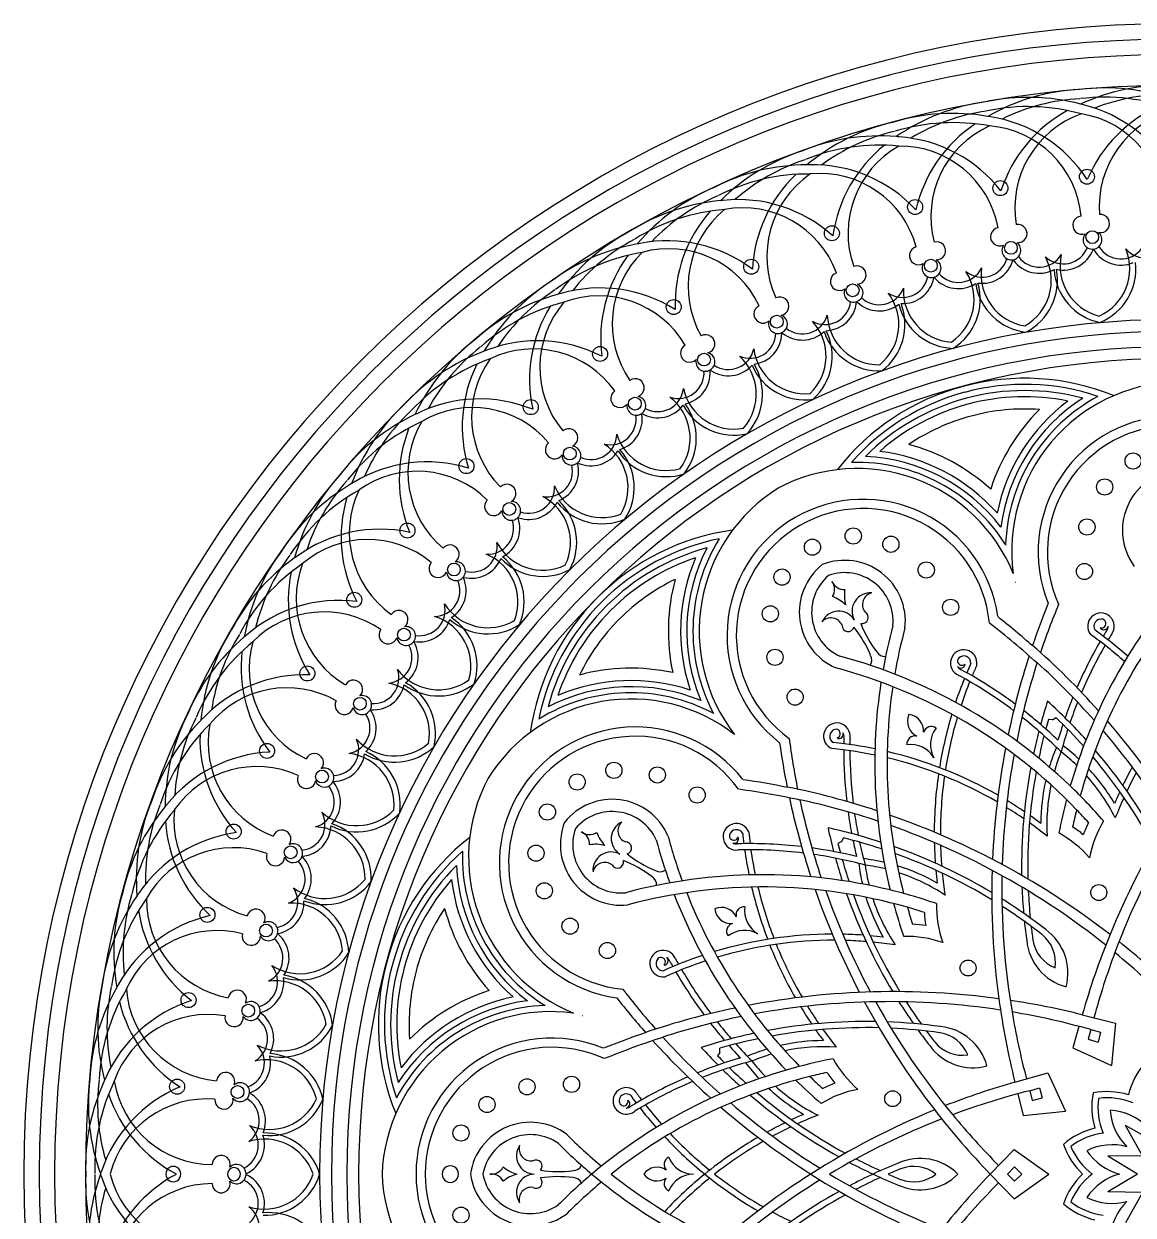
# Model space of a CAD drawing. Header units: millimetres. Extents: x 667 to 4200, y 451 to 2764.
# Drawn here: x 1950 to 2432, y 2223 to 2741 of the extents above; entities that cross this region are included whole.
import ezdxf

# ---------------------------------------------------------------- set-up
doc = ezdxf.new("R2010")
doc.units = ezdxf.units.MM
doc.layers.add('cad-block.com', color=250, linetype='Continuous')

# ---------------------------------------------------------------- blocks, each defined once
blk = doc.blocks.new('deco2_cad-block.com')
at = {"color": 0}
for p, q in [((-52.9, 197.43), (-54.72, 197.57)), ((-52.9, 197.43), (-51.4, 198.46)), ((-144.53, 144.53), (-143.74, 146.17)), ((-144.53, 144.53), (-146.17, 143.74)), ((-39.98, 69.25), (-25.54, 65.61)), ((-41.41, 64.21), (-44.05, 54.93)), ((-36.25, 62.79), (-37.44, 58.61)), ((-36.25, 62.79), (-32.03, 61.73)), ((-25.54, 65.61), (-27.29, 47.26)), ((-37.44, 58.61), (-33.13, 57.38)), ((-32.03, 61.73), (-33.13, 57.38)), ((-197.43, 52.9), (-198.46, 51.4)), ((-197.43, 52.9), (-197.57, 54.72)), ((-44.05, 54.93), (-27.29, 47.26)), ((-69.25, 39.98), (-54.93, 44.05)), ((-54.93, 44.05), (-47.26, 27.29)), ((-62.79, 36.25), (-58.61, 37.44)), ((-62.79, 36.25), (-61.73, 32.03)), ((-58.61, 37.44), (-57.38, 33.13)), ((-67.97, 34.9), (-65.61, 25.54)), ((-61.73, 32.03), (-57.38, 33.13)), ((-65.61, 25.54), (-47.26, 27.29)), ((-13.8, 7.97), (-21.14, 21.14)), ((-7.97, 13.8), (-21.14, 21.14)), ((-79.96, 0), (-69.59, 10.69)), ((-69.59, 10.69), (-54.57, 0)), ((-13.8, 7.97), (-28.88, 7.74)), ((-15.94, 0), (-28.88, 7.74)), ((-79.96, 0), (-69.59, -10.69)), ((-72.51, 0), (-69.48, 3.12)), ((-72.51, 0), (-69.48, -3.12)), ((-69.59, -10.69), (-54.57, 0)), ((-69.48, 3.12), (-66.26, 0)), ((-69.48, -3.12), (-66.26, 0)), ((-15.94, 0), (-28.88, -7.74)), ((-13.8, -7.97), (-28.88, -7.74)), ((-13.8, -7.97), (-21.14, -21.14))]:
    blk.add_line(p, q, dxfattribs=at)
for centre, radius in [((-37.93, 433.53), 3.26), ((-75.56, 428.57), 3.26), ((-112.61, 420.36), 3.26), ((-148.81, 408.94), 3.26), ((-35.63, 407.28), 2.78), ((-70.98, 402.62), 2.78), ((-183.87, 394.41), 3.26), ((-105.79, 394.9), 2.78), ((-139.79, 384.18), 2.78), ((-217.53, 376.88), 3.26), ((-172.73, 370.53), 2.78), ((-249.54, 356.49), 3.26), ((-204.36, 354.06), 2.78), ((-279.65, 333.38), 3.26), ((-234.42, 334.9), 2.78), ((-262.71, 313.19), 2.78), ((-307.63, 307.73), 3.26), ((-17.87, 309.97), 3.52), ((-30.24, 298.68), 3.52), ((-288.99, 289.1), 2.78), ((-37.95, 281.3), 3.52), ((-333.26, 279.75), 3.26), ((-139.51, 277.38), 3.52), ((-157.24, 272.52), 3.52), ((-123.15, 273.78), 3.52), ((-313.08, 262.81), 2.78), ((-107.79, 262.59), 3.52), ((-39.02, 261.95), 3.52), ((-170.46, 259.51), 3.52), ((-356.37, 249.64), 3.26), ((-97.18, 246.36), 3.52), ((-175.53, 243.55), 3.52), ((-334.78, 234.52), 2.78), ((-173.51, 224.64), 3.52), ((-376.75, 217.62), 3.26), ((-353.93, 204.45), 2.78), ((-164.77, 207.34), 3.52), ((-394.28, 183.96), 3.26), ((-243.55, 175.53), 3.52), ((-224.64, 173.51), 3.52), ((-370.39, 172.82), 2.78), ((-259.51, 170.46), 3.52), ((-207.34, 164.77), 3.52), ((-272.43, 157.39), 3.52), ((-408.8, 148.89), 3.26), ((-384.03, 139.88), 2.78), ((-277.38, 139.51), 3.52), ((-273.78, 123.15), 3.52), ((-32.79, 122.38), 3.46), ((-420.2, 112.69), 3.26), ((-262.59, 107.79), 3.52), ((-394.75, 105.87), 2.78), ((-246.36, 97.18), 3.52), ((-89.59, 89.59), 3.46), ((-428.41, 75.64), 3.26), ((-402.46, 71.06), 2.78), ((-281.3, 37.95), 3.52), ((-261.95, 39.02), 3.52), ((-433.36, 38.01), 3.26), ((-407.11, 35.71), 2.78), ((-122.38, 32.79), 3.46), ((-298.68, 30.24), 3.52), ((-309.97, 17.87), 3.52), ((-309.97, -17.87), 3.52)]:
    blk.add_circle(centre, radius, dxfattribs=at)
for centre, radius, start, end in [((0, 0), 500, 0, 180), ((0, 0), 493.32, 0, 180), ((0, 0), 486.63, 0, 180), ((0, 0), 473.26, 0, 180), ((-36.63, 381.93), 89.64, 92.9473, 119.7152), ((-30.23, 382.49), 89.64, 70.2848, 97.0527), ((-3.21, 383.68), 89.64, 87.9473, 114.7152), ((-69.76, 377.28), 89.64, 97.9473, 124.7152), ((-63.46, 378.4), 89.64, 96.9883, 102.0527), ((-63.44, 378.4), 89.64, 75.2848, 102.0527), ((-36.63, 381.93), 85.63, 92.9473, 116.4886), ((-30.23, 382.49), 85.63, 69.3599, 97.0527), ((-3.21, 383.68), 85.63, 87.9473, 111.4886), ((-96.16, 371.43), 89.64, 80.2848, 107.0527), ((-69.76, 377.28), 85.63, 97.9473, 121.4886), ((-63.44, 378.4), 85.63, 74.3599, 102.0527), ((-17.09, 408.6), 61.18, 118.6027, 162.1526), ((-63.46, 378.4), 89.64, 74.4979, 75.2848), ((-54.1, 405.37), 61.18, 27.8474, 76.2), ((18.57, 408.54), 61.18, 113.6027, 157.1526), ((10.83, 420.59), 43.43, 104.4273, 184.5604), ((-102.37, 369.77), 89.64, 102.9473, 129.7152), ((-96.16, 371.43), 85.63, 79.3599, 107.0527), ((-52.63, 405.55), 61.18, 123.6027, 167.1526), ((-96.19, 371.43), 89.64, 79.4979, 80.2848), ((-89.21, 399.11), 61.18, 32.8474, 81.2), ((-25.85, 419.93), 43.43, 109.4273, 189.5604), ((-47.44, 418.04), 43.43, 0.4396, 80.5727), ((-128.16, 361.63), 89.64, 85.2848, 112.0527), ((-102.37, 369.77), 85.63, 102.9473, 126.4886), ((-128.18, 361.63), 89.64, 84.4979, 85.2848), ((-123.64, 389.81), 61.18, 37.8474, 86.2), ((-62.34, 416.07), 43.43, 114.4273, 194.5604), ((-83.68, 412.32), 43.43, 5.4396, 85.5727), ((-128.16, 361.63), 85.63, 84.3599, 112.0527), ((-87.76, 399.42), 61.18, 128.6027, 172.1526), ((-98.36, 409.05), 43.43, 119.4273, 199.5604), ((-119.28, 403.45), 43.43, 10.4396, 90.5727), ((-134.19, 359.43), 89.64, 107.9473, 134.7152), ((-134.19, 359.43), 85.63, 107.9473, 131.4886), ((-159.18, 349.08), 89.64, 90.2848, 117.0527), ((-159.2, 349.08), 89.64, 89.4979, 90.2848), ((-157.13, 377.55), 61.18, 42.8474, 91.2), ((-159.18, 349.08), 85.63, 89.3599, 117.0527), ((-122.23, 390.25), 61.18, 133.6027, 177.1526), ((-133.62, 398.92), 43.43, 124.4273, 204.5604), ((-153.98, 391.52), 43.43, 15.4396, 95.5727), ((-165, 346.37), 89.64, 112.9473, 139.7152), ((-165, 346.37), 85.63, 112.9473, 136.4886), ((-188.98, 333.88), 89.64, 95.2848, 122.0527), ((-189.01, 333.87), 89.64, 94.4979, 95.2848), ((-189.43, 362.42), 61.18, 47.8474, 96.2), ((-187.5, 376.61), 43.43, 20.4396, 100.5727), ((-188.98, 333.88), 85.63, 94.3599, 122.0527), ((-155.76, 378.11), 61.18, 138.6027, 182.1526), ((-167.87, 385.76), 43.43, 129.4273, 209.5604), ((-40.13, 412.47), 3.97, 94.5537, 291.3503), ((-32.08, 413.18), 3.97, 258.6497, 95.4463), ((-194.54, 330.67), 89.64, 117.9473, 144.7152), ((-75.91, 407.4), 3.97, 99.5537, 296.3503), ((-67.96, 408.81), 3.97, 263.6497, 100.4463), ((-35.5, 406.15), 4.1, 274.7001, 49.9551), ((-217.35, 316.13), 89.64, 100.2848, 127.0527), ((-194.54, 330.67), 85.63, 117.9473, 141.4886), ((-217.37, 316.13), 89.64, 99.4979, 100.2848), ((-220.28, 344.53), 61.18, 52.8474, 101.2), ((-103.32, 401.33), 3.97, 268.6497, 105.4463), ((-70.75, 401.5), 4.1, 279.7001, 54.9551), ((-35.54, 406.14), 4.1, 140.0449, 275.2999), ((-12.57, 409.46), 11.19, 220.9422, 333.7824), ((-217.35, 316.13), 85.63, 99.3599, 127.0527), ((-188.11, 363.09), 61.18, 143.6027, 187.1526), ((-200.84, 369.65), 43.43, 134.4273, 214.5604), ((-219.6, 358.83), 43.43, 25.4396, 105.5727), ((-111.12, 399.23), 3.97, 104.5537, 301.3503), ((-70.79, 401.5), 4.1, 145.0449, 280.2999), ((-58.7, 405.42), 11.19, 216.2176, 329.0578), ((-75.93, 388.39), 22.49, 299.0701, 27.4863), ((-48.2, 406.81), 11.19, 225.9422, 338.7824), ((-48.2, 406.81), 13.86, 257.2961, 338.7824), ((-27.14, 394.81), 22.49, 167.5137, 255.9299), ((-23.15, 409), 13.86, 211.2176, 292.7039), ((-23.15, 409), 11.19, 211.2176, 324.0578), ((-41.81, 393.53), 22.49, 294.0701, 22.4863), ((-137.89, 390.79), 3.97, 273.6497, 110.4463), ((-105.5, 393.8), 4.1, 150.0449, 285.2999), ((-105.46, 393.81), 4.1, 284.7001, 59.9551), ((-93.8, 398.76), 11.19, 221.2176, 334.0578), ((-83.46, 401.06), 11.19, 230.9422, 343.7824), ((-83.46, 401.06), 13.86, 262.2961, 343.7824), ((-61.43, 390.94), 22.49, 172.5137, 260.9299), ((-58.7, 405.42), 13.86, 216.2176, 297.7039), ((-41.81, 393.53), 25.17, 291.9784, 6.2251), ((-145.48, 388.03), 3.97, 109.5537, 306.3503), ((-118.08, 392.25), 11.19, 235.9422, 348.7824), ((-118.08, 392.25), 13.86, 267.2961, 348.7824), ((-93.8, 398.76), 13.86, 221.2176, 302.7039), ((-109.48, 380.29), 22.49, 304.0701, 32.4863), ((-75.93, 388.39), 25.17, 296.9784, 11.2251), ((-27.14, 394.81), 25.17, 183.7749, 258.0216), ((-222.61, 312.45), 89.64, 122.9473, 149.7152), ((-222.61, 312.45), 85.63, 122.9473, 146.4886), ((-249.46, 324.01), 61.18, 57.8474, 106.2), ((-139.41, 383.1), 4.1, 155.0449, 290.2999), ((-139.37, 383.11), 4.1, 289.7001, 64.9551), ((-128.18, 389.07), 11.19, 226.2176, 339.0578), ((-95.26, 384.09), 22.49, 177.5137, 265.9299), ((-109.48, 380.29), 25.17, 301.9784, 16.2251), ((-61.43, 390.94), 25.17, 188.7749, 263.0216), ((-244.06, 295.99), 89.64, 105.2848, 132.0527), ((-244.06, 295.99), 85.63, 104.3599, 132.0527), ((-232.28, 350.74), 43.43, 139.4273, 219.5604), ((-244.09, 295.98), 89.64, 104.4979, 105.2848), ((-250.03, 338.32), 43.43, 30.4396, 110.5727), ((-171.41, 377.28), 3.97, 278.6497, 115.4463), ((-151.81, 380.47), 11.19, 240.9422, 353.7824), ((-151.81, 380.47), 13.86, 272.2961, 353.7824), ((-128.18, 389.07), 13.86, 226.2176, 307.7039), ((-142.2, 369.3), 22.49, 309.0701, 37.4863), ((-142.2, 369.3), 25.17, 306.9784, 21.2251), ((-95.26, 384.09), 25.17, 193.7749, 268.0216), ((-219.03, 345.31), 61.18, 148.6027, 192.1526), ((-178.73, 373.87), 3.97, 114.5537, 311.3503), ((-172.22, 369.51), 4.1, 294.7001, 69.9551), ((-161.59, 376.41), 11.19, 231.2176, 344.0578), ((-128.36, 374.32), 22.49, 182.5137, 270.9299), ((0, 0), 371.46, 0, 180), ((-172.26, 369.49), 4.1, 160.0449, 295.2999), ((-173.83, 355.49), 22.49, 314.0701, 42.4863), ((0, 0), 366.31, 0, 180), ((-248.98, 291.86), 89.64, 127.9473, 154.7152), ((-203.63, 360.91), 3.97, 283.6497, 120.4463), ((-184.38, 365.78), 11.19, 245.9422, 358.7824), ((-184.38, 365.78), 13.86, 277.2961, 358.7824), ((-161.59, 376.41), 13.86, 231.2176, 312.7039), ((-173.83, 355.49), 25.17, 311.9784, 26.2251), ((-128.36, 374.32), 25.17, 198.7749, 273.0216), ((0, 0), 359.63, 0, 180), ((-268.92, 273.58), 89.64, 110.2848, 137.0527), ((-248.98, 291.86), 85.63, 127.9473, 151.4886), ((-268.94, 273.57), 89.64, 109.4979, 110.2848), ((-276.74, 301.04), 61.18, 62.8474, 111.2), ((-278.55, 315.24), 43.43, 35.4396, 115.5727), ((-210.63, 356.87), 3.97, 119.5537, 316.3503), ((-193.77, 360.89), 11.19, 236.2176, 349.0578), ((-160.48, 361.71), 22.49, 187.5137, 275.9299), ((0, 0), 354.48, 0, 180), ((-268.92, 273.58), 85.63, 109.3599, 137.0527), ((-261.95, 329.16), 43.43, 144.4273, 224.5604), ((-203.79, 353.07), 4.1, 165.0449, 300.2999), ((-203.76, 353.09), 4.1, 299.7001, 74.9551), ((-204.14, 338.99), 22.49, 319.0701, 47.4863), ((-248.28, 324.91), 61.18, 153.6027, 197.1526), ((-215.55, 348.32), 11.19, 250.9422, 3.7824), ((-215.55, 348.32), 13.86, 282.2961, 3.7824), ((-193.77, 360.89), 13.86, 236.2176, 317.7039), ((-204.14, 338.99), 25.17, 316.9784, 31.2251), ((-160.48, 361.71), 25.17, 203.7749, 278.0216), ((-234.3, 341.78), 3.97, 288.6497, 125.4463), ((-65.35, 243.23), 102.62, 104.8932, 142.1379), ((-65.01, 243.32), 102.62, 67.8584, 105.1031), ((-65.01, 243.32), 99.95, 71.4119, 105.1031), ((2.7, 271.03), 73.33, 92.108, 187.7894), ((-301.91, 275.77), 61.18, 67.8474, 116.2), ((-240.92, 337.15), 3.97, 124.5537, 321.3503), ((-233.74, 333.98), 4.1, 304.7001, 79.9551), ((-224.47, 342.63), 11.19, 241.2176, 354.0578), ((-232.9, 319.9), 22.49, 324.0701, 52.4863), ((-191.39, 346.34), 22.49, 192.5137, 280.9299), ((-65.35, 243.23), 99.95, 104.8932, 138.5845), ((-65.35, 243.23), 97.27, 104.8932, 135.0314), ((-65.01, 243.32), 97.27, 74.9649, 105.1031), ((-65.01, 243.32), 94.6, 78.5449, 105.1031), ((2.7, 271.03), 78.68, 122.6673, 172.6174), ((2.7, 271.03), 76.01, 118.1365, 178.1745), ((-273.46, 269.04), 89.64, 132.9473, 159.7152), ((-273.46, 269.04), 85.63, 132.9473, 156.4886), ((-304.95, 289.76), 43.43, 40.4396, 120.5727), ((-233.78, 333.96), 4.1, 170.0449, 305.2999), ((-224.47, 342.63), 13.86, 241.2176, 322.7039), ((-191.39, 346.34), 25.17, 208.7749, 283.0216), ((-232.9, 319.9), 25.17, 321.9784, 36.2251), ((-65.35, 243.23), 94.6, 104.8932, 131.4514), ((-65.01, 243.32), 89.25, 85.8873, 105.1031), ((2.7, 271.03), 86.7, 134.9945, 162.0467), ((2.7, 271.03), 81.35, 126.9601, 168.415), ((-291.73, 249.1), 89.64, 115.2848, 142.0527), ((-291.73, 249.1), 85.63, 114.3599, 142.0527), ((-289.63, 305.07), 43.43, 149.4273, 229.5604), ((-291.75, 249.09), 89.64, 114.4979, 115.2848), ((-245.07, 328.21), 11.19, 255.9422, 8.7824), ((-245.07, 328.21), 13.86, 287.2961, 8.7824), ((-65.35, 243.23), 89.25, 104.8932, 124.1091), ((-0.01, 270.42), 59.13, 89.9891, 202.0956), ((-275.64, 302.03), 61.18, 158.6027, 202.1526), ((-263.18, 320.06), 3.97, 293.6497, 130.4463), ((-253.47, 321.76), 11.19, 246.2176, 359.0578), ((-220.83, 328.34), 22.49, 197.5137, 285.9299), ((-0.01, 270.42), 55.12, 89.9891, 204.323), ((-269.37, 314.86), 3.97, 129.5537, 326.3503), ((-261.95, 312.34), 4.1, 309.7001, 84.9551), ((-259.88, 298.39), 22.49, 329.0701, 57.4863), ((-137.84, 233.38), 86.7, 47.9497, 75.0018), ((-261.98, 312.31), 4.1, 175.0449, 310.2999), ((-253.47, 321.76), 13.86, 246.2176, 327.7039), ((-220.83, 328.34), 25.17, 213.7749, 288.0216), ((-259.88, 298.39), 25.17, 326.9784, 41.2251), ((-137.84, 233.38), 78.68, 37.3789, 87.3291), ((-137.84, 233.38), 81.35, 41.5813, 83.0363), ((-324.78, 248.4), 61.18, 72.8474, 121.2), ((-272.73, 305.59), 11.19, 260.9422, 13.7824), ((-272.73, 305.59), 13.86, 292.2961, 13.7824), ((-137.85, 233.37), 73.33, 22.2106, 117.892), ((-137.84, 233.38), 76.01, 31.8219, 91.8599), ((3.87, 279.82), 26.39, 98.4268, 216.4524), ((-295.86, 244.18), 89.64, 137.9473, 164.7152), ((-295.86, 244.18), 85.63, 137.9473, 161.4886), ((-312.34, 222.71), 89.64, 119.4979, 120.2848), ((-329.03, 262.07), 43.43, 45.4396, 125.5727), ((-312.32, 222.73), 89.64, 120.2848, 147.0527), ((-312.32, 222.73), 85.63, 119.3599, 147.0527), ((-315.1, 278.67), 43.43, 154.4273, 234.5604), ((-290.06, 295.9), 3.97, 298.6497, 135.4463), ((-280.53, 298.44), 11.19, 251.2176, 4.0578), ((-248.6, 307.84), 22.49, 202.5137, 290.9299), ((-133.18, 236.07), 73.33, 122.108, 217.7894), ((-300.9, 276.85), 61.18, 163.6027, 207.1526), ((-295.78, 290.19), 3.97, 134.5537, 331.3503), ((-288.16, 288.32), 4.1, 314.7001, 89.9551), ((-280.53, 298.44), 13.86, 251.2176, 332.7039), ((-284.88, 274.6), 22.49, 334.0701, 62.4863), ((-248.6, 307.84), 25.17, 218.7749, 293.0216), ((-284.88, 274.6), 25.17, 331.9784, 46.2251), ((-135.2, 234.19), 59.13, 7.9044, 120.0109), ((-288.19, 288.29), 4.1, 180.0449, 315.2999), ((-298.32, 280.66), 13.86, 297.2961, 18.7824), ((-135.22, 234.18), 59.13, 119.9891, 232.0956), ((-135.2, 234.19), 55.12, 5.677, 120.0109), ((-345.18, 219.15), 61.18, 77.8474, 126.2), ((-298.32, 280.66), 11.19, 265.9422, 18.7824), ((-177.96, 178.22), 102.62, 97.8584, 135.1031), ((-135.22, 234.18), 55.12, 119.9891, 234.323), ((-350.61, 232.4), 43.43, 50.4396, 130.5727), ((-305.47, 272.85), 11.19, 256.2176, 9.0578), ((-274.47, 285), 22.49, 207.5137, 295.9299), ((-177.96, 178.22), 99.95, 101.4119, 135.1031), ((-133.18, 236.07), 76.01, 148.1365, 208.1745), ((-316, 217.47), 89.64, 142.9473, 169.7152), ((-314.74, 269.49), 3.97, 303.6497, 140.4463), ((-307.72, 248.72), 22.49, 339.0701, 67.4863), ((-177.96, 178.22), 97.27, 104.9649, 135.1031), ((-133.18, 236.07), 78.68, 152.6673, 202.6174), ((-330.53, 194.66), 89.64, 125.2848, 152.0527), ((-330.53, 194.66), 85.63, 124.3599, 152.0527), ((-316, 217.47), 85.63, 142.9473, 166.4886), ((-330.55, 194.64), 89.64, 124.4979, 125.2848), ((-338.18, 250.14), 43.43, 159.4273, 239.5604), ((-319.93, 263.3), 3.97, 139.5537, 336.3503), ((-312.18, 262.1), 4.1, 319.7001, 94.9551), ((-305.47, 272.85), 13.86, 256.2176, 337.7039), ((-274.47, 285), 25.17, 223.7749, 298.0216), ((-307.72, 248.72), 25.17, 336.9784, 51.2251), ((-177.96, 178.22), 94.6, 108.5449, 135.1031), ((-133.18, 236.07), 81.35, 156.9601, 198.415), ((-136.56, 244.26), 26.39, 128.4268, 246.4524), ((-143.26, 240.4), 26.39, 353.5476, 111.5732), ((-323.87, 249.57), 61.18, 168.6027, 212.1526), ((-312.21, 262.07), 4.1, 185.0449, 320.2999), ((-321.63, 253.59), 13.86, 302.2961, 23.7824), ((-136.56, 244.26), 21.04, 130.5905, 245.4246), ((-143.26, 240.4), 21.04, 354.5754, 109.4095), ((-321.63, 253.59), 11.19, 270.9422, 23.7824), ((-177.96, 178.22), 89.25, 115.8873, 135.1031), ((-133.18, 236.07), 86.7, 164.9945, 192.0467), ((-143.48, 259.85), 5.71, 202.7519, 273.5278), ((-153.3, 254.19), 5.71, 326.4722, 37.2481), ((-127.53, 251.42), 15.84, 170.0767, 194.5672), ((-9.49, 287.81), 66.82, 207.1398, 207.1996), ((-362.96, 188.23), 61.18, 82.8474, 131.2), ((-178.21, 177.97), 102.62, 134.8932, 172.1379), ((-178.21, 177.97), 99.95, 134.8932, 168.5845), ((-153.97, 236.15), 15.84, 45.4328, 69.9233), ((-132.08, 244.68), 7.96, 85.5052, 208.2787), ((-130.26, 247.55), 5.23, 102.5234, 218.1112), ((177.22, 103.95), 231.66, 141.2517, 163.7658), ((-369.52, 200.95), 43.43, 55.4396, 135.5727), ((-337.01, 241.03), 3.97, 308.6497, 145.4463), ((-328.07, 245.19), 11.19, 261.2176, 14.0578), ((-298.25, 259.99), 22.49, 212.5137, 300.9299), ((-178.21, 177.97), 97.27, 134.8932, 165.0314), ((-178.21, 177.97), 94.6, 134.8932, 161.4514), ((-145.86, 236.73), 7.96, 31.7213, 154.4948), ((-135.65, 241.99), 2.66, 256.6524, 61.1809), ((258.61, 121.82), 337.92, 158.0424, 161.36), ((247.17, 123.95), 322.13, 157.4049, 161.3919), ((177.22, 103.95), 226.31, 141.5421, 164.4969), ((-31.83, 238.14), 5.77, 322.0425, 218.7192), ((-328.07, 245.19), 13.86, 261.2176, 342.7039), ((-328.21, 220.95), 22.49, 344.0701, 72.4863), ((-298.25, 259.99), 25.17, 228.7749, 303.0216), ((-328.21, 220.95), 25.17, 341.9784, 56.2251), ((-178.21, 177.97), 89.25, 134.8932, 154.1091), ((-149.25, 236.58), 5.23, 21.8888, 137.4766), ((-141.74, 238.48), 2.66, 178.8191, 343.3476), ((-89.53, 257.53), 50.13, 201.1933, 217.4818), ((101.5, 178.63), 231.66, 165.0455, 169.9061), ((-276.71, -15.84), 322.13, 47.5997, 52.4351), ((-285.58, -23.37), 337.92, 48.4663, 51.7976), ((-31.83, 238.14), 3.1, 75.7151, 212.9548), ((-31.64, 239.31), 1.92, 254.6313, 89.5784), ((-346.22, 165.11), 89.64, 130.2848, 157.0527), ((-333.74, 189.09), 89.64, 147.9473, 174.7152), ((-333.74, 189.09), 85.63, 147.9473, 171.4886), ((-346.24, 165.09), 89.64, 129.4979, 130.2848), ((-341.65, 234.41), 3.97, 144.5537, 341.3503), ((-333.85, 233.86), 4.1, 190.0449, 325.2999), ((-333.82, 233.89), 4.1, 324.7001, 99.9551), ((-178.26, 206.3), 50.13, 22.5182, 38.8067), ((101.5, 178.63), 226.31, 164.9398, 170.1567), ((-139.42, 90.46), 177.15, 48.3274, 54.4126), ((-139.42, 90.46), 179.83, 48.4849, 54.2761), ((-30.58, 238.51), 1.89, 213.9409, 348.5495), ((138.22, 133.44), 196.64, 148.5154, 149.3016), ((-31.83, 238.14), 3.1, 319.665, 0), ((138.22, 133.44), 193.96, 148.5669, 149.3967), ((-346.22, 165.11), 85.63, 129.3599, 157.0527), ((-358.68, 219.71), 43.43, 164.4273, 244.5604), ((-342.49, 224.59), 11.19, 275.9422, 28.7824), ((-342.49, 224.59), 13.86, 307.2961, 28.7824), ((-91.51, 222.15), 5.77, 351.2808, 247.9575), ((258.61, 121.82), 337.92, 161.36, 161.3861), ((258.61, 121.82), 337.92, 161.36, 161.3861), ((-284.87, -23.8), 337.92, 41.7945, 48.64), ((138.22, 133.44), 196.64, 150.0863, 156.6298), ((138.22, 133.44), 193.96, 150.194, 156.9615), ((-344.38, 220.39), 61.18, 173.6027, 217.1526), ((-205.45, 1.41), 231.66, 46.2342, 74.9545), ((-135.59, 223.48), 4.16, 326.0878, 29.0015), ((-125.75, 229.16), 4.16, 210.9985, 273.9122), ((-92.25, 223.07), 1.92, 120.4216, 315.3687), ((-91.51, 222.15), 3.1, 357.0452, 134.2849), ((258.61, 121.82), 337.92, 162.174, 168.2055), ((-348.18, 215.66), 11.19, 266.2176, 19.0578), ((-319.76, 233.01), 22.49, 217.5137, 305.9299), ((-236.06, 133.2), 86.7, 77.9497, 105.0018), ((-205.45, 1.41), 226.31, 43.9243, 75.0602), ((-92.77, 221.85), 1.89, 221.4505, 356.0591), ((-91.51, 222.15), 3.1, 210, 250.335), ((-186.42, 46.45), 196.64, 53.3702, 61.4846), ((75.51, 148.05), 179.83, 155.7239, 157.1351), ((75.51, 148.05), 177.15, 155.5874, 157.2387), ((247.17, 123.95), 322.13, 162.2183, 168.4873), ((-276.03, -16.24), 322.13, 41.5127, 47.7817), ((-377.97, 155.87), 61.18, 87.8474, 136.2), ((-356.73, 210.74), 3.97, 313.6497, 150.4463), ((-348.18, 215.66), 13.86, 266.2176, 347.7039), ((-346.21, 191.5), 22.49, 349.0701, 77.4863), ((-319.76, 233.01), 25.17, 233.7749, 308.0216), ((-346.21, 191.5), 25.17, 346.9784, 61.2251), ((-236.06, 133.2), 81.35, 71.5813, 113.0363), ((101.5, 178.63), 231.66, 171.2517, 193.7658), ((75.51, 148.05), 179.83, 157.9932, 161.5151), ((-186.42, 46.45), 193.96, 53.0385, 61.4331), ((75.51, 148.05), 177.15, 158.1115, 161.6726), ((-385.62, 167.98), 43.43, 60.4396, 140.5727), ((-352.93, 203.9), 4.1, 329.7001, 104.9551), ((-236.06, 133.2), 76.01, 61.8219, 121.8599), ((-236.06, 133.2), 78.68, 67.3789, 117.3291), ((101.5, 178.63), 226.31, 171.5421, 194.4969), ((138.22, 133.44), 196.64, 157.9533, 160.7408), ((-360.77, 203.74), 3.97, 149.5537, 346.3503), ((-352.95, 203.87), 4.1, 195.0449, 330.2999), ((-236.07, 133.18), 73.33, 52.2106, 147.892), ((167.82, 133.8), 234.17, 162.154, 164.7391), ((-212.23, 31.96), 234.17, 42.0472, 47.846), ((138.22, 133.44), 193.96, 158.3102, 161.124), ((-359.28, 134.3), 89.64, 135.2848, 162.0527), ((-348.94, 159.28), 89.64, 152.9473, 179.7152), ((-348.94, 159.28), 85.63, 152.9473, 176.4886), ((-359.3, 134.28), 89.64, 134.4979, 135.2848), ((-360.75, 193.88), 11.19, 280.9422, 33.7824), ((-360.75, 193.88), 13.86, 312.2961, 33.7824), ((-108.81, 196.78), 7.12, 155.6938, 244.6943), ((-116.01, 192.63), 7.12, 355.3057, 84.3062), ((75.51, 148.05), 179.83, 163.2508, 170.8322), ((75.51, 148.05), 177.15, 163.4397, 171.0177), ((-186.42, 46.45), 193.96, 44.9576, 51.6898), ((-186.42, 46.45), 196.64, 46.2828, 52.0467), ((167.82, 133.8), 231.49, 164.0098, 165.0611), ((-212.23, 31.96), 231.49, 41.7119, 45.9902), ((-284.87, -23.8), 337.92, 22.2433, 40.801), ((-359.28, 134.3), 85.63, 134.3599, 162.0527), ((-376.45, 187.61), 43.43, 169.4273, 249.5604), ((-234.18, 135.22), 59.13, 37.9044, 150.0109), ((-146.63, 190.32), 5.77, 352.0425, 248.7192), ((-146.63, 190.32), 3.1, 105.7151, 242.9548), ((-147.05, 191.43), 1.92, 284.6313, 119.5784), ((-145.74, 191.27), 1.89, 243.9409, 18.5495), ((-146.63, 190.32), 3.1, 349.665, 30), ((-105.56, 191.08), 3.49, 53.9767, 163.8943), ((-94.32, 186.7), 11.67, 141.9506, 209.4944), ((167.82, 133.8), 234.17, 165.4672, 167.9528), ((138.22, 133.44), 196.64, 161.6082, 163.7172), ((138.22, 133.44), 193.96, 162.0121, 165.0424), ((-276.03, -16.24), 322.13, 21.3512, 40.4582), ((-362.27, 189.54), 61.18, 178.6027, 222.1526), ((-365.64, 184.49), 11.19, 271.2176, 24.0578), ((-338.84, 204.25), 22.49, 222.5137, 310.9299), ((-234.18, 135.22), 55.12, 35.677, 150.0109), ((-152.12, 244.5), 66.82, 237.1398, 237.1996), ((163.05, 234.81), 337.92, 188.0424, 191.36), ((152.08, 230.93), 322.13, 187.4049, 191.3919), ((-165.97, 8.63), 179.83, 78.4849, 84.2761), ((52.98, 184.67), 196.64, 178.5154, 179.3016), ((52.98, 184.67), 193.96, 178.5669, 179.3967), ((-112.7, 186.96), 3.49, 76.1057, 186.0233), ((-114.53, 175.04), 11.67, 30.5056, 98.0494), ((167.82, 133.8), 231.49, 165.8054, 168.2881), ((-390.11, 122.34), 61.18, 92.8474, 141.2), ((-373.72, 178.84), 3.97, 318.6497, 155.4463), ((-365.64, 184.49), 13.86, 271.2176, 352.7039), ((-361.57, 160.6), 22.49, 354.0701, 82.4863), ((-338.84, 204.25), 25.17, 238.7749, 313.0216), ((-361.57, 160.6), 25.17, 351.9784, 66.2251), ((-165.97, 8.63), 177.15, 78.3274, 84.4126), ((52.98, 184.67), 196.64, 180.0863, 186.6298), ((52.98, 184.67), 193.96, 180.194, 186.9615), ((-165.97, 8.63), 179.83, 60.1918, 76.7492), ((258.61, 121.82), 337.92, 169.199, 177.4614), ((247.17, 123.95), 322.13, 169.5418, 178.1097), ((27.85, 151.97), 85.9, 157.0042, 163.065), ((27.85, 151.97), 83.23, 157.7356, 163.893), ((-100.1, 117.68), 83.23, 46.107, 52.2644), ((-100.1, 117.68), 85.9, 46.935, 52.9958), ((-212.23, 31.96), 231.49, 28.6365, 40.2034), ((-212.23, 31.96), 234.17, 29.0372, 40.5714), ((-398.78, 133.73), 43.43, 65.4396, 145.5727), ((-369.34, 172.37), 4.1, 334.7001, 109.9551), ((-165.97, 8.63), 177.15, 59.8284, 76.5603), ((167.82, 133.8), 234.17, 169.4286, 180.9628), ((-100.1, 117.68), 85.9, 30.3373, 42.9624), ((139.42, 90.46), 179.83, 151.2574, 154.1051), ((-377.14, 171.52), 3.97, 154.5537, 351.3503), ((-369.36, 172.33), 4.1, 200.0449, 335.2999), ((-233.37, 137.85), 73.33, 152.108, 247.7894), ((-235.63, -163.03), 337.92, 78.4663, 81.7976), ((75.51, 148.05), 179.83, 171.7038, 179.8082), ((75.51, 148.05), 177.15, 171.9062, 180.1716), ((167.82, 133.8), 231.49, 169.7966, 181.3635), ((27.85, 151.97), 85.9, 167.0376, 179.6627), ((-100.1, 117.68), 83.23, 26.5081, 41.9455), ((139.42, 90.46), 177.15, 151.6553, 154.5788), ((-376.27, 161.7), 11.19, 285.9422, 38.7824), ((-376.27, 161.7), 13.86, 317.2961, 38.7824), ((-231.72, -152.07), 322.13, 77.5997, 82.4351), ((163.05, 234.81), 337.92, 191.36, 191.3861), ((163.05, 234.81), 337.92, 191.36, 191.3861), ((-234.81, -163.05), 337.92, 71.7945, 78.64), ((27.85, 151.97), 83.23, 168.0545, 183.4919), ((-205.45, 1.41), 231.66, 41.0331, 46.2342), ((139.42, 90.46), 179.83, 155.0787, 156.8821), ((-361.48, 128.26), 89.64, 157.9473, 184.7152), ((-369.62, 102.45), 89.64, 139.4979, 140.2848), ((-234.19, 135.2), 59.13, 149.9891, 262.0956), ((-234.19, 135.2), 55.12, 149.9891, 264.323), ((-244.26, 136.56), 26.39, 23.5476, 141.5732), ((163.05, 234.81), 337.92, 192.174, 198.2055), ((152.08, 230.93), 322.13, 192.2183, 198.4873), ((-230.93, -152.08), 322.13, 71.5127, 77.7817), ((-165.97, 8.63), 179.83, 55.8949, 58.7426), ((177.22, 103.95), 231.66, 165.273, 168.9669), ((139.42, 90.46), 177.15, 155.5794, 158.6958), ((-369.61, 102.47), 89.64, 140.2848, 167.0527), ((-369.61, 102.47), 85.63, 139.3599, 167.0527), ((-361.48, 128.26), 85.63, 157.9473, 181.4886), ((-391.36, 154.08), 43.43, 174.4273, 254.5604), ((-380.31, 151.92), 11.19, 276.2176, 29.0578), ((-355.34, 173.94), 22.49, 227.5137, 315.9299), ((-355.34, 173.94), 25.17, 243.7749, 318.0216), ((-244.26, 136.56), 21.04, 24.5754, 139.4095), ((52.98, 184.67), 196.64, 187.9533, 190.7408), ((52.98, 184.67), 193.96, 188.3102, 191.124), ((-234.81, -163.05), 337.92, 52.2433, 70.801), ((-165.97, 8.63), 177.15, 55.4212, 58.3447), ((-165.97, 8.63), 179.83, 53.1179, 54.9213), ((177.22, 103.95), 226.31, 166.0757, 168.0214), ((-205.45, 1.41), 226.31, 41.9786, 43.9243), ((-377.39, 157.24), 61.18, 183.6027, 227.1526), ((-380.31, 151.92), 13.86, 276.2176, 357.7039), ((-374.18, 128.47), 22.49, 359.0701, 87.4863), ((-374.18, 128.47), 25.17, 356.9784, 71.2251), ((-240.4, 143.26), 26.39, 158.4268, 276.4524), ((-240.4, 143.26), 21.04, 160.5905, 275.4246), ((-236.73, 145.86), 7.96, 115.5052, 238.2787), ((-236.58, 149.25), 5.23, 132.5234, 248.1112), ((-190.32, 146.63), 5.77, 21.2808, 277.9575), ((78.44, 199.78), 234.17, 192.154, 194.7391), ((-199.78, -78.44), 234.17, 72.0472, 77.846), ((-230.93, -152.08), 322.13, 51.3512, 70.4582), ((-165.97, 8.63), 177.15, 51.3042, 54.4206), ((-73.45, 105.98), 53.63, 50.773, 56.9115), ((10.62, 128.5), 53.63, 153.0885, 159.227), ((10.62, 128.5), 48.29, 148.8336, 169.3152), ((284.87, -23.8), 337.92, 148.2651, 157.7567), ((-399.27, 87.87), 61.18, 97.8474, 146.2), ((-387.88, 145.59), 3.97, 323.6497, 160.4463), ((-243.23, 65.36), 102.62, 127.8584, 165.1031), ((-254.19, 153.3), 5.71, 232.7519, 303.5278), ((-259.85, 143.48), 5.71, 356.4722, 67.2481), ((-236.15, 153.97), 15.84, 200.0767, 224.5672), ((-1.41, 205.45), 231.66, 195.0455, 199.9061), ((-1.41, 205.45), 226.31, 194.9398, 200.1567), ((-191.43, 147.05), 1.92, 150.4216, 345.3687), ((-190.32, 146.63), 3.1, 27.0452, 164.2849), ((-191.27, 145.74), 1.89, 251.4505, 26.0591), ((-8.63, 165.97), 179.83, 185.7239, 187.1351), ((-8.63, 165.97), 177.15, 185.5874, 187.2387), ((-199.78, -78.44), 231.49, 71.7119, 75.9902), ((52.98, 184.67), 196.64, 191.6082, 193.7172), ((-73.45, 105.98), 48.29, 40.6848, 61.1664), ((276.03, -16.24), 322.13, 148.9691, 159.5521), ((-408.9, 98.46), 43.43, 70.4396, 150.5727), ((-382.95, 139.52), 4.1, 339.7001, 114.9551), ((-243.23, 65.36), 99.95, 131.4119, 165.1031), ((-233.37, 137.85), 76.01, 178.1365, 238.1745), ((-251.42, 127.53), 15.84, 75.4328, 99.9233), ((-244.68, 132.08), 7.96, 61.7213, 184.4948), ((-238.48, 141.74), 2.66, 286.6524, 91.1809), ((-190.32, 146.63), 3.1, 240, 280.335), ((-184.67, -52.98), 196.64, 83.3702, 91.4846), ((-184.67, -52.98), 193.96, 83.0385, 91.4331), ((-8.63, 165.97), 179.83, 187.9932, 191.5151), ((-8.63, 165.97), 177.15, 188.1115, 191.6726), ((-184.67, -52.98), 196.64, 76.2828, 82.0467), ((78.44, 199.78), 231.49, 194.0098, 195.0611), ((52.98, 184.67), 193.96, 192.0121, 195.0424), ((-199.78, -78.44), 234.17, 59.0372, 70.5714), ((75.51, 148.05), 179.83, 181.2574, 184.1051), ((75.51, 148.05), 177.15, 181.6553, 184.5788), ((-390.64, 138), 3.97, 159.5537, 356.3503), ((-382.96, 139.48), 4.1, 205.0449, 340.2999), ((-388.91, 128.29), 11.19, 290.9422, 43.7824), ((-388.91, 128.29), 13.86, 322.2961, 43.7824), ((-247.55, 130.26), 5.23, 51.8888, 167.4766), ((-241.99, 135.65), 2.66, 208.8191, 13.3476), ((-257.53, 89.53), 50.13, 52.5182, 68.8067), ((-206.3, 178.26), 50.13, 231.1933, 247.4818), ((-184.67, -52.98), 193.96, 74.9576, 81.6898), ((78.44, 199.78), 234.17, 195.4672, 197.9528), ((78.44, 199.78), 231.49, 195.8054, 198.2881), ((-51.86, 145.53), 85.9, 187.0042, 193.065), ((-145.53, 51.86), 85.9, 76.935, 82.9958), ((-199.78, -78.44), 231.49, 58.6365, 70.2034), ((-243.23, 65.36), 97.27, 134.9649, 165.1031), ((-233.37, 137.85), 78.68, 182.6673, 232.6174), ((-178.63, -101.5), 231.66, 76.2342, 104.9545), ((-223.48, 135.59), 4.16, 240.9985, 303.9122), ((-51.86, 145.53), 83.23, 187.7356, 193.893), ((-145.53, 51.86), 83.23, 76.107, 82.2644), ((-145.53, 51.86), 85.9, 60.3373, 72.9624), ((-145.53, 51.86), 83.23, 56.5081, 71.9455), ((75.51, 148.05), 179.83, 185.0787, 186.8821), ((75.51, 148.05), 177.15, 185.5794, 188.6958), ((258.61, 121.82), 337.92, 178.2651, 187.7567), ((247.17, 123.95), 322.13, 178.9691, 189.5521), ((-392.1, 118.19), 11.19, 281.2176, 34.0578), ((-369.14, 142.3), 22.49, 232.5137, 320.9299), ((-369.14, 142.3), 25.17, 248.7749, 323.0216), ((-243.23, 65.36), 94.6, 138.5449, 165.1031), ((-233.37, 137.85), 81.35, 186.9601, 228.415), ((-178.63, -101.5), 226.31, 73.9243, 105.0602), ((-229.16, 125.75), 4.16, 356.0878, 59.0015), ((-8.63, 165.97), 179.83, 193.2508, 200.8322), ((-8.63, 165.97), 177.15, 193.4397, 201.0177), ((167.82, 133.8), 234.17, 182.2196, 185.0045), ((-377.12, 69.87), 89.64, 145.2848, 172.0527), ((-377.12, 69.87), 85.63, 144.3599, 172.0527), ((-371.27, 96.27), 89.64, 162.9473, 189.7152), ((-371.27, 96.27), 85.63, 162.9473, 186.4886), ((-377.13, 69.84), 89.64, 144.4979, 145.2848), ((-403.29, 119.39), 43.43, 179.4273, 259.5604), ((-383.94, 95.37), 25.17, 1.9784, 76.2251), ((-1.41, 205.45), 231.66, 201.2517, 223.7658), ((-1.41, 205.45), 226.31, 201.5421, 224.4969), ((163.05, 234.81), 337.92, 199.199, 207.4614), ((152.08, 230.93), 322.13, 199.5418, 208.1097), ((78.44, 199.78), 234.17, 199.4286, 210.9628), ((78.44, 199.78), 231.49, 199.7966, 211.3635), ((-51.86, 145.53), 85.9, 197.0376, 209.6627), ((-51.86, 145.53), 83.23, 198.0545, 213.4919), ((-178.63, -101.5), 231.66, 71.0331, 76.2342), ((-199.78, -78.44), 234.17, 52.0807, 57.7804), ((167.82, 133.8), 231.49, 182.6548, 185.5709), ((-389.65, 123.75), 61.18, 188.6027, 232.1526), ((-399.08, 111.23), 3.97, 328.6497, 165.4463), ((-392.1, 118.19), 13.86, 281.2176, 2.7039), ((-383.94, 95.37), 22.49, 4.0701, 92.4863), ((-243.23, 65.36), 89.25, 145.8873, 165.1031), ((-233.37, 137.85), 86.7, 194.9945, 222.0467), ((-196.78, 108.81), 7.12, 25.3057, 114.3062), ((-192.63, 116.01), 7.12, 185.6938, 274.6943), ((-186.96, 112.7), 3.49, 83.9767, 193.8943), ((-175.04, 114.53), 11.67, 171.9506, 239.4944), ((101.5, 178.63), 231.66, 195.273, 198.9669), ((101.5, 178.63), 226.31, 196.0757, 198.0214), ((-178.63, -101.5), 226.31, 71.9786, 73.9243), ((-55.06, 116.6), 48.29, 178.8336, 199.3152), ((-199.78, -78.44), 231.49, 52.0807, 57.3452), ((-405.4, 52.73), 61.18, 102.8474, 151.2), ((-393.64, 105.61), 4.1, 344.7001, 119.9551), ((-191.08, 105.56), 3.49, 106.1057, 216.0233), ((-55.06, 116.6), 53.63, 183.0885, 189.227), ((167.82, 133.8), 234.17, 185.8678, 187.9193), ((-415.92, 62.45), 43.43, 75.4396, 155.5727), ((-401.17, 103.42), 3.97, 164.5537, 1.3503), ((-393.65, 105.57), 4.1, 210.0449, 345.2999), ((-398.6, 93.9), 13.86, 327.2961, 48.7824), ((-148.05, -75.51), 179.83, 90.1918, 106.7492), ((-186.7, 94.32), 11.67, 60.5056, 128.0494), ((-148.05, -75.51), 179.83, 85.8949, 88.7426), ((-148.05, -75.51), 179.83, 83.1179, 84.9213), ((-116.6, 55.06), 53.63, 80.773, 86.9115), ((167.82, 133.8), 231.49, 186.464, 187.9193), ((-67.2, 91.99), 15.57, 351.5882, 51.1426), ((-69.36, 87.47), 23.16, 344.8648, 54.3774), ((284.87, -23.8), 337.92, 157.7567, 164.0165), ((-398.6, 93.9), 11.19, 295.9422, 48.7824), ((-148.05, -75.51), 177.15, 89.8284, 106.5603), ((-8.63, 165.97), 179.83, 201.7038, 209.8082), ((-8.63, 165.97), 177.15, 201.9062, 210.1716), ((-148.05, -75.51), 177.15, 85.4212, 88.3447), ((-148.05, -75.51), 177.15, 81.3042, 84.4206), ((-116.6, 55.06), 48.29, 70.6848, 91.1664), ((-41.07, 103.8), 23.16, 185.6226, 255.1352), ((-46.07, 104.19), 15.57, 188.8574, 248.4118), ((-46.07, 104.19), 15.57, 188.8574, 248.4118), ((-234.81, -163.05), 337.92, 45.9835, 51.4008), ((-380.12, 109.59), 22.49, 237.5137, 325.9299), ((-380.12, 109.59), 25.17, 253.7749, 328.0216), ((-222.15, 91.51), 5.77, 22.0425, 278.7192), ((-222.15, 91.51), 3.1, 135.7151, 272.9548), ((-223.07, 92.25), 1.92, 314.6313, 149.5784), ((-148.05, -75.51), 179.83, 108.4849, 114.2761), ((-221.85, 92.77), 1.89, 273.9409, 48.5495), ((-222.15, 91.51), 3.1, 19.665, 60), ((-46.45, 186.42), 193.96, 208.5669, 209.3967), ((276.03, -16.24), 322.13, 159.5521, 164.8463), ((-230.93, -152.08), 322.13, 44.2025, 50.4479), ((-400.89, 83.56), 11.19, 286.2176, 39.0578), ((-243.32, 65.02), 102.62, 164.8932, 202.1379), ((-243.32, 65.02), 99.95, 164.8932, 198.5845), ((-243.32, 65.02), 97.27, 164.8932, 195.0314), ((-243.32, 65.02), 94.6, 164.8932, 191.4514), ((-243.32, 65.02), 89.25, 164.8932, 184.1091), ((-148.05, -75.51), 177.15, 108.3274, 114.4126), ((-46.45, 186.42), 196.64, 208.5154, 209.3016), ((-46.45, 186.42), 193.96, 210.194, 216.9615), ((-400.89, 83.56), 13.86, 286.2176, 7.7039), ((-390.78, 61.54), 22.49, 9.0701, 97.4863), ((-390.78, 61.54), 25.17, 6.9784, 81.2251), ((-46.45, 186.42), 196.64, 210.0863, 216.6298), ((-381.76, 36.73), 89.64, 150.2848, 177.0527), ((-378.24, 63.54), 89.64, 167.9473, 194.7152), ((-381.76, 36.73), 85.63, 149.3599, 177.0527), ((-378.24, 63.54), 85.63, 167.9473, 191.4886), ((-381.77, 36.71), 89.64, 149.4979, 150.2848), ((-412.15, 83.78), 43.43, 184.4273, 264.5604), ((-407.24, 76.02), 3.97, 333.6497, 170.4463), ((-271.03, -2.68), 86.7, 107.9497, 135.0018), ((16.24, 276.03), 322.13, 217.4049, 221.3919), ((-121.82, -258.61), 337.92, 82.2433, 100.801), ((-408.44, 17.2), 61.18, 107.8474, 156.2), ((-398.94, 89.31), 61.18, 193.6027, 237.1526), ((-401.33, 70.9), 4.1, 349.7001, 124.9551), ((-271.03, -2.68), 76.01, 91.8219, 151.8599), ((-271.03, -2.68), 78.68, 97.3789, 147.3291), ((-271.03, -2.68), 81.35, 101.5813, 143.0363), ((23.8, 284.87), 337.92, 218.0424, 221.36), ((-123.95, -247.17), 322.13, 81.3512, 100.4582), ((-8.63, 165.97), 179.83, 211.2574, 214.1051), ((-8.63, 165.97), 177.15, 211.6553, 214.5788), ((163.05, 234.81), 337.92, 208.2651, 217.7567), ((152.08, 230.93), 322.13, 208.9691, 219.5521), ((78.44, 199.78), 234.17, 212.2196, 215.0045), ((78.44, 199.78), 231.49, 212.6548, 215.5709), ((258.61, 121.82), 337.92, 187.7567, 194.0165), ((-121.82, -258.61), 337.92, 75.9835, 81.4008), ((-419.76, 25.96), 43.43, 80.4396, 160.5727), ((-408.64, 68.06), 3.97, 169.5537, 6.3503), ((-401.34, 70.85), 4.1, 215.0449, 350.2999), ((-405.26, 58.8), 11.19, 300.9422, 53.7824), ((-405.26, 58.8), 13.86, 332.2961, 53.7824), ((-271.03, -2.7), 73.33, 82.2106, 177.892), ((-253.99, 135.69), 66.82, 267.1398, 267.1996), ((-121.82, -258.61), 337.92, 101.7945, 108.64), ((-123.95, -247.17), 322.13, 101.5127, 107.7817), ((247.17, 123.95), 322.13, 189.5521, 194.8463), ((-123.95, -247.17), 322.13, 74.2025, 80.4479), ((-388.22, 76.04), 22.49, 242.5137, 330.9299), ((-388.22, 76.04), 25.17, 258.7749, 333.0216), ((-46.45, 186.42), 196.64, 217.9533, 220.7408), ((-46.45, 186.42), 193.96, 218.3102, 221.124), ((-133.8, -167.82), 234.17, 89.0372, 100.5714), ((-133.8, -167.82), 231.49, 88.6365, 100.2034), ((-8.63, 165.97), 179.83, 215.0787, 216.8821), ((-8.63, 165.97), 177.15, 215.5794, 218.6958), ((-133.8, -167.82), 234.17, 82.0807, 87.7804), ((-133.8, -167.82), 231.49, 82.0807, 87.3452), ((78.44, 199.78), 234.17, 215.8678, 217.9193), ((78.44, 199.78), 231.49, 216.464, 217.9193), ((-103.8, 41.07), 23.16, 14.8648, 84.3774), ((-270.42, 0.01), 59.13, 67.9044, 180.0109), ((-122.55, -259), 337.92, 108.4663, 111.7976), ((-124.64, -247.55), 322.13, 107.5997, 112.4351), ((23.8, 284.87), 337.92, 221.36, 221.3861), ((23.8, 284.87), 337.92, 221.36, 221.3861), ((23.8, 284.87), 337.92, 222.174, 228.2055), ((16.24, 276.03), 322.13, 222.2183, 228.4873), ((-133.8, -167.82), 234.17, 102.0472, 107.846), ((-133.8, -167.82), 231.49, 101.7119, 105.9902), ((-151.97, -27.85), 85.9, 90.3373, 102.9624), ((-91.99, 67.2), 15.57, 218.8574, 278.4118), ((-91.99, 67.2), 15.57, 218.8574, 278.4118), ((-104.19, 46.07), 15.57, 21.5882, 81.1426), ((-406.64, 48.3), 11.19, 291.2176, 44.0578), ((-394.64, 27.24), 25.17, 11.9784, 86.2251), ((-270.42, 0.01), 55.12, 65.677, 180.0109), ((-31.96, 212.23), 234.17, 222.154, 224.7391), ((-46.45, 186.42), 196.64, 221.6082, 223.7172), ((-46.45, 186.42), 193.96, 222.0121, 225.0424), ((-151.97, -27.85), 85.9, 106.935, 112.9958), ((-151.97, -27.85), 83.23, 106.107, 112.2644), ((-151.97, -27.85), 83.23, 86.5081, 101.9455), ((-87.47, 69.36), 23.16, 215.6226, 285.1352), ((-406.64, 48.3), 13.86, 291.2176, 12.7039), ((-394.64, 27.24), 22.49, 14.0701, 102.4863), ((-133.44, -138.22), 196.64, 106.2828, 112.0467), ((-133.44, -138.22), 193.96, 104.9576, 111.6898), ((-31.96, 212.23), 231.49, 224.0098, 225.0611), ((-117.68, 100.1), 85.9, 217.0042, 223.065), ((-117.68, 100.1), 83.23, 217.7356, 223.893), ((-103.95, -177.22), 231.66, 101.0331, 106.2342), ((-105.98, 73.45), 48.29, 208.8336, 229.3152), ((11.51, 27.04), 32.28, 139.1301, 166.6779), ((-383.51, 3.29), 89.64, 154.4979, 155.2848), ((-412.3, 40.23), 3.97, 338.6497, 175.4463), ((-103.95, -177.22), 231.66, 106.2342, 130.0939), ((-103.95, -177.22), 226.31, 103.9243, 128.4579), ((-133.44, -138.22), 196.64, 113.3702, 121.4846), ((-31.96, 212.23), 234.17, 225.4672, 227.9528), ((-31.96, 212.23), 231.49, 225.8054, 228.2881), ((-103.95, -177.22), 226.31, 101.9786, 103.9243), ((-1.41, 205.45), 226.31, 226.0757, 228.0214), ((-105.98, 73.45), 53.63, 213.0885, 219.227), ((-383.5, 3.31), 89.64, 155.2848, 182.0527), ((-382.32, 30.33), 89.64, 172.9473, 199.7152), ((-383.5, 3.31), 85.63, 154.3599, 182.0527), ((-382.32, 30.33), 85.63, 172.9473, 196.4886), ((-408.37, -18.47), 61.18, 112.8474, 161.2), ((-417.87, 47.54), 43.43, 189.4273, 269.5604), ((-405.97, 35.64), 4.1, 354.7001, 129.9551), ((-238.14, 31.83), 5.77, 51.2808, 307.9575), ((-133.44, -138.22), 193.96, 113.0385, 121.4331), ((-90.46, 139.42), 177.15, 215.5874, 217.2387), ((-117.68, 100.1), 85.9, 227.0376, 239.6627), ((-117.68, 100.1), 83.23, 228.0545, 243.4919), ((-1.41, 205.45), 231.66, 225.273, 228.9669), ((-128.5, -10.62), 48.29, 100.6848, 121.1664), ((-128.5, -10.62), 53.63, 110.773, 116.9115), ((23.8, -284.87), 337.92, 105.9835, 111.4008), ((16.24, -276.03), 322.13, 104.2025, 110.4479), ((-405.19, 54.2), 61.18, 198.6027, 242.1526), ((-420.42, -10.73), 43.43, 85.4396, 165.5727), ((-413.01, 32.18), 3.97, 174.5537, 11.3503), ((-405.98, 35.6), 4.1, 220.0449, 355.2999), ((-408.83, 23.25), 11.19, 305.9422, 58.7824), ((-393.35, 41.91), 22.49, 247.5137, 335.9299), ((-408.83, 23.25), 13.86, 337.2961, 58.7824), ((-393.35, 41.91), 25.17, 263.7749, 338.0216), ((-238.14, 31.83), 3.1, 57.0452, 194.2849), ((-239.31, 31.64), 1.92, 180.4216, 15.3687), ((-238.51, 30.58), 1.89, 281.4505, 56.0591), ((-90.46, 139.42), 179.83, 215.7239, 217.1351), ((-31.96, 212.23), 234.17, 229.4286, 240.9628), ((-31.96, 212.23), 231.49, 229.7966, 241.3635), ((-3.56, 29.17), 32.28, 169.1301, 196.6779), ((-29.17, 3.56), 32.28, 73.3221, 100.8699), ((-3.56, 29.17), 29.61, 172.7154, 202.4859), ((-29.17, 3.56), 29.61, 67.5141, 97.2846), ((-238.14, 31.83), 3.1, 270, 310.335), ((-90.46, 139.42), 179.83, 217.9932, 221.5151), ((-90.46, 139.42), 177.15, 218.1115, 221.6726), ((23.8, 284.87), 337.92, 229.199, 237.4614), ((16.24, 276.03), 322.13, 229.5418, 238.1097), ((-90.46, -139.42), 179.83, 113.1179, 114.9213), ((23.8, -284.87), 337.92, 112.2433, 122.5386), ((163.05, 234.81), 337.92, 217.7567, 224.0165), ((-29.17, 3.56), 24.26, 44.5262, 86.7056), ((-3.56, 29.17), 24.26, 183.2944, 225.4738), ((-409.29, 12.68), 11.19, 296.2176, 49.0578), ((-279.82, -3.87), 26.39, 53.5476, 171.5732), ((-90.46, -139.42), 179.83, 115.8949, 118.7426), ((-90.46, -139.42), 177.15, 111.3042, 114.4206), ((16.24, -276.03), 322.13, 111.3512, 121.0309), ((152.08, 230.93), 322.13, 219.5521, 224.8463), ((-409.29, 12.68), 13.86, 296.2176, 17.7039), ((-395.5, -7.26), 25.17, 16.9784, 91.2251), ((-279.82, -3.87), 21.04, 54.5754, 169.4095), ((-103.95, 177.22), 226.31, 224.9398, 230.1567), ((-90.46, 139.42), 179.83, 223.2508, 230.8322), ((-90.46, 139.42), 177.15, 223.4397, 231.0177), ((-90.46, -139.42), 179.83, 120.1918, 129.1678), ((-90.46, -139.42), 177.15, 115.4212, 118.3447), ((-27.04, -11.51), 32.28, 103.3221, 130.8699), ((-27.04, -11.51), 29.61, 97.5141, 127.2846), ((-395.5, -7.26), 22.49, 19.0701, 107.4863), ((-277.94, 7.96), 7.96, 145.5052, 268.2787), ((-279.51, 10.97), 5.23, 162.5234, 278.1112), ((-103.95, 177.22), 231.66, 225.0455, 229.9061), ((-90.46, -139.42), 177.15, 119.8284, 128.0938), ((-17.67, 23.49), 32.28, 199.1301, 226.6779), ((-17.67, 23.49), 29.61, 202.7154, 232.4859), ((-27.04, -11.51), 24.26, 74.5262, 116.7056), ((-414.23, 4.14), 3.97, 343.6497, 180.4463), ((-277.4, 3.51), 2.66, 316.6524, 121.1809), ((-218.26, 4.12), 3.49, 113.9767, 223.8943), ((-208.85, 11.67), 11.67, 201.9506, 269.4944), ((-31.96, 212.23), 231.49, 242.6548, 245.5709), ((-110.43, -16.34), 23.16, 44.8648, 114.3774), ((-17.67, 23.49), 24.26, 213.2944, 255.4738), ((0, 0), 500, 180, 0), ((0, 0), 493.32, 180, 0), ((0, 0), 486.63, 180, 0), ((0, 0), 473.26, 180, 0), ((-382.32, -30.15), 89.64, 159.4979, 160.2848), ((-435.02, 0.09), 3.26, 358.4194, 181.5806), ((-408.66, 0.09), 2.78, 358.1446, 181.8554), ((-407.52, 0.12), 4.1, 359.7001, 134.9551), ((-407.52, 0.08), 4.1, 358.8745, 0.2999), ((-407.52, -0.08), 4.1, 359.7001, 1.1255), ((0, 0), 371.46, 180, 0), ((0, 0), 366.31, 180, 0), ((0, 0), 359.63, 180, 0), ((0, 0), 354.48, 180, 0), ((-270.42, -0.01), 59.13, 179.9891, 292.0956), ((-314.63, 0.09), 3.52, 358.5913, 181.4087), ((-314.63, -0.09), 3.52, 178.5913, 1.4087), ((-296.78, 5.67), 5.71, 262.7519, 333.5278), ((-296.78, -5.67), 5.71, 26.4722, 97.2481), ((-281.5, 15.27), 15.84, 230.0767, 254.5672), ((-277.94, -7.96), 7.96, 91.7213, 214.4948), ((-267.79, 51.23), 50.13, 261.1933, 277.4818), ((-103.95, -177.22), 231.66, 130.0939, 134.9545), ((-261.34, 5.68), 4.16, 270.9985, 333.9122), ((-224.82, -4.15), 7.12, 55.3057, 144.3062), ((-90.46, -139.42), 179.83, 129.1678, 136.7492), ((-208.85, -11.67), 11.67, 90.5056, 158.0494), ((23.8, 284.87), 337.92, 237.4614, 247.7567), ((16.24, 276.03), 322.13, 238.9691, 248.6488), ((-31.96, 212.23), 234.17, 242.2196, 245.0045), ((-31.96, -212.23), 234.17, 112.0807, 114.9955), ((-31.96, 212.23), 234.17, 245.0045, 247.9193), ((-31.96, -212.23), 231.49, 112.0807, 113.536), ((-31.96, 212.23), 231.49, 246.464, 247.9193), ((-110.43, 16.34), 23.16, 245.6226, 315.1352), ((-113.27, -12.2), 15.57, 51.5882, 111.1426), ((-17.67, -23.49), 32.28, 133.3221, 160.8699), ((-17.67, -23.49), 29.61, 127.5141, 157.2846), ((-383.5, -3.31), 89.64, 177.9473, 204.7152), ((-382.32, -30.33), 89.64, 160.2848, 187.0527), ((-383.5, -3.31), 85.63, 177.9473, 205.6401), ((-382.32, 30.15), 89.64, 199.7152, 200.5021), ((-408.37, 18.47), 61.18, 198.8, 247.1526), ((-405.19, -54.2), 61.18, 117.8474, 161.3973), ((-420.42, 10.73), 43.43, 194.4273, 274.5604), ((-417.87, -47.54), 43.43, 90.4396, 170.5727), ((-435.02, -0.09), 3.26, 178.4194, 1.5806), ((-414.23, -4.14), 3.97, 179.5537, 16.3503), ((-408.66, -0.09), 2.78, 178.1446, 1.8554), ((-407.52, -0.12), 4.1, 225.0449, 0.2999), ((-409.29, -12.68), 11.19, 310.9422, 63.7824), ((-409.29, -12.68), 13.86, 342.2961, 63.7824), ((-395.5, 7.26), 22.49, 252.5137, 340.9299), ((-395.5, 7.26), 25.17, 268.7749, 343.0216), ((-271.03, 2.7), 73.33, 182.108, 277.7894), ((-270.42, -0.01), 55.12, 179.9891, 294.323), ((-279.82, 3.87), 26.39, 188.4268, 306.4524), ((-279.82, 3.87), 21.04, 190.5905, 305.4246), ((-281.5, -15.27), 15.84, 105.4328, 129.9233), ((-277.4, -3.51), 2.66, 238.8191, 43.3476), ((-267.79, -51.23), 50.13, 82.5182, 98.8067), ((-103.95, -177.22), 226.31, 129.8433, 135.0602), ((-261.34, -5.68), 4.16, 26.0878, 89.0015), ((-103.95, 177.22), 231.66, 229.9061, 253.7658), ((-103.95, 177.22), 226.31, 231.5421, 256.0757), ((-224.82, 4.15), 7.12, 215.6938, 304.6943), ((-218.26, -4.12), 3.49, 136.1057, 246.0233), ((-90.46, -139.42), 177.15, 128.9823, 136.5603), ((-90.46, 139.42), 179.83, 230.8322, 239.8082), ((-90.46, 139.42), 177.15, 231.9062, 240.1716), ((23.8, -284.87), 337.92, 122.5386, 130.801), ((16.24, -276.03), 322.13, 121.8903, 130.4582), ((-31.96, -212.23), 234.17, 114.9955, 117.7804), ((-31.96, -212.23), 231.49, 114.4291, 117.3452), ((-113.27, 12.2), 15.57, 248.8574, 308.4118), ((163.05, -234.81), 337.92, 135.9835, 142.2433), ((152.08, -230.93), 322.13, 135.1537, 140.4479), ((-17.67, -23.49), 24.26, 104.5262, 146.7056), ((-382.32, -30.33), 85.63, 163.5114, 187.0527), ((-279.51, -10.97), 5.23, 81.8888, 197.4766), ((-31.96, -212.23), 234.17, 119.0372, 130.5714), ((-31.96, -212.23), 231.49, 118.6365, 130.2034), ((-27.04, 11.51), 24.26, 243.2944, 285.4738), ((-408.83, -23.25), 11.19, 301.2176, 54.0578), ((-27.04, 11.51), 32.28, 229.1301, 256.6779), ((-27.04, 11.51), 29.61, 232.7154, 262.4859), ((-3.56, -29.17), 24.26, 134.5262, 176.7056), ((-393.35, -41.91), 25.17, 21.9784, 96.2251), ((-90.46, 139.42), 177.15, 241.6553, 244.5788)]:
    blk.add_arc(centre, radius, start, end, dxfattribs=at)

msp = doc.modelspace()

# ---------------------------------------------------------------- block references
at = {"layer": 'cad-block.com'}
msp.add_blockref('deco2_cad-block.com', (2450.25, 2241.18), dxfattribs=at)

doc.saveas('drawing.dxf')
